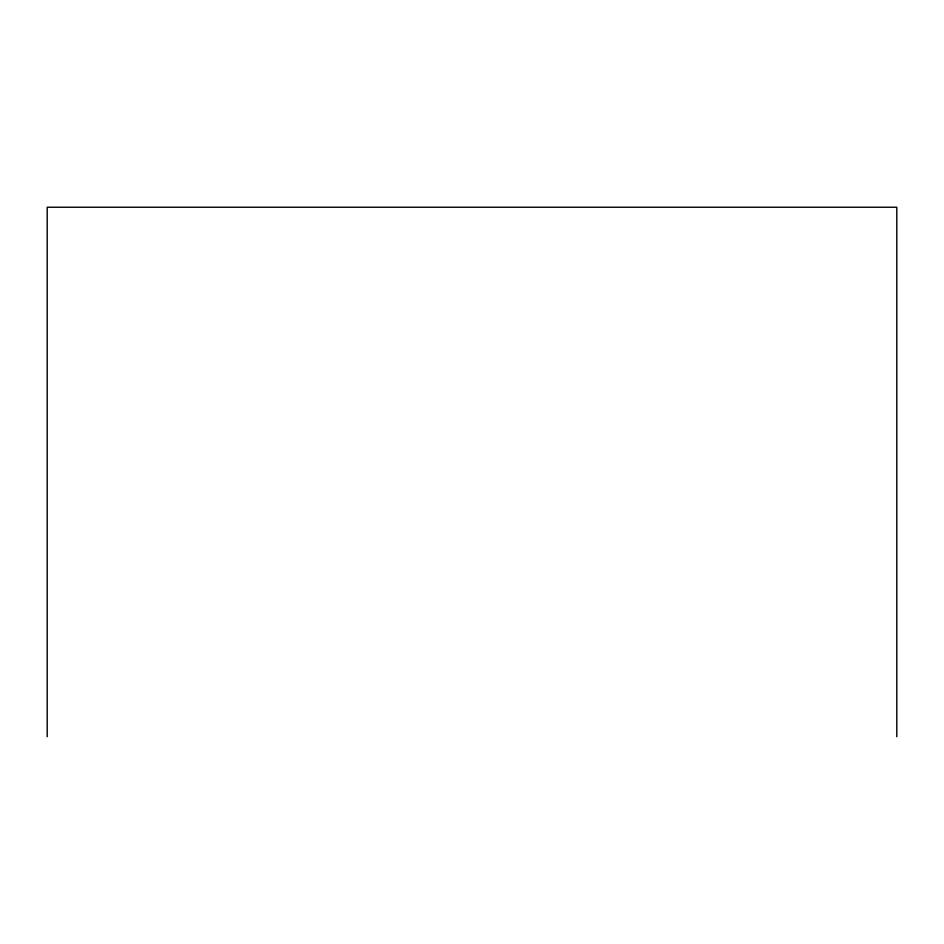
<?xml version="1.0" encoding="UTF-8"?>
<svg xmlns="http://www.w3.org/2000/svg" width="944" height="944" viewBox="0 0 944 944"><rect width="100%" height="100%" fill="white"/><g stroke="black" fill="none" stroke-linecap="round" stroke-linejoin="round"><path stroke-width="1.42" d="M896.8 736.768L896.8 207.232L47.2 207.232L47.2 736.768"/></g></svg>
